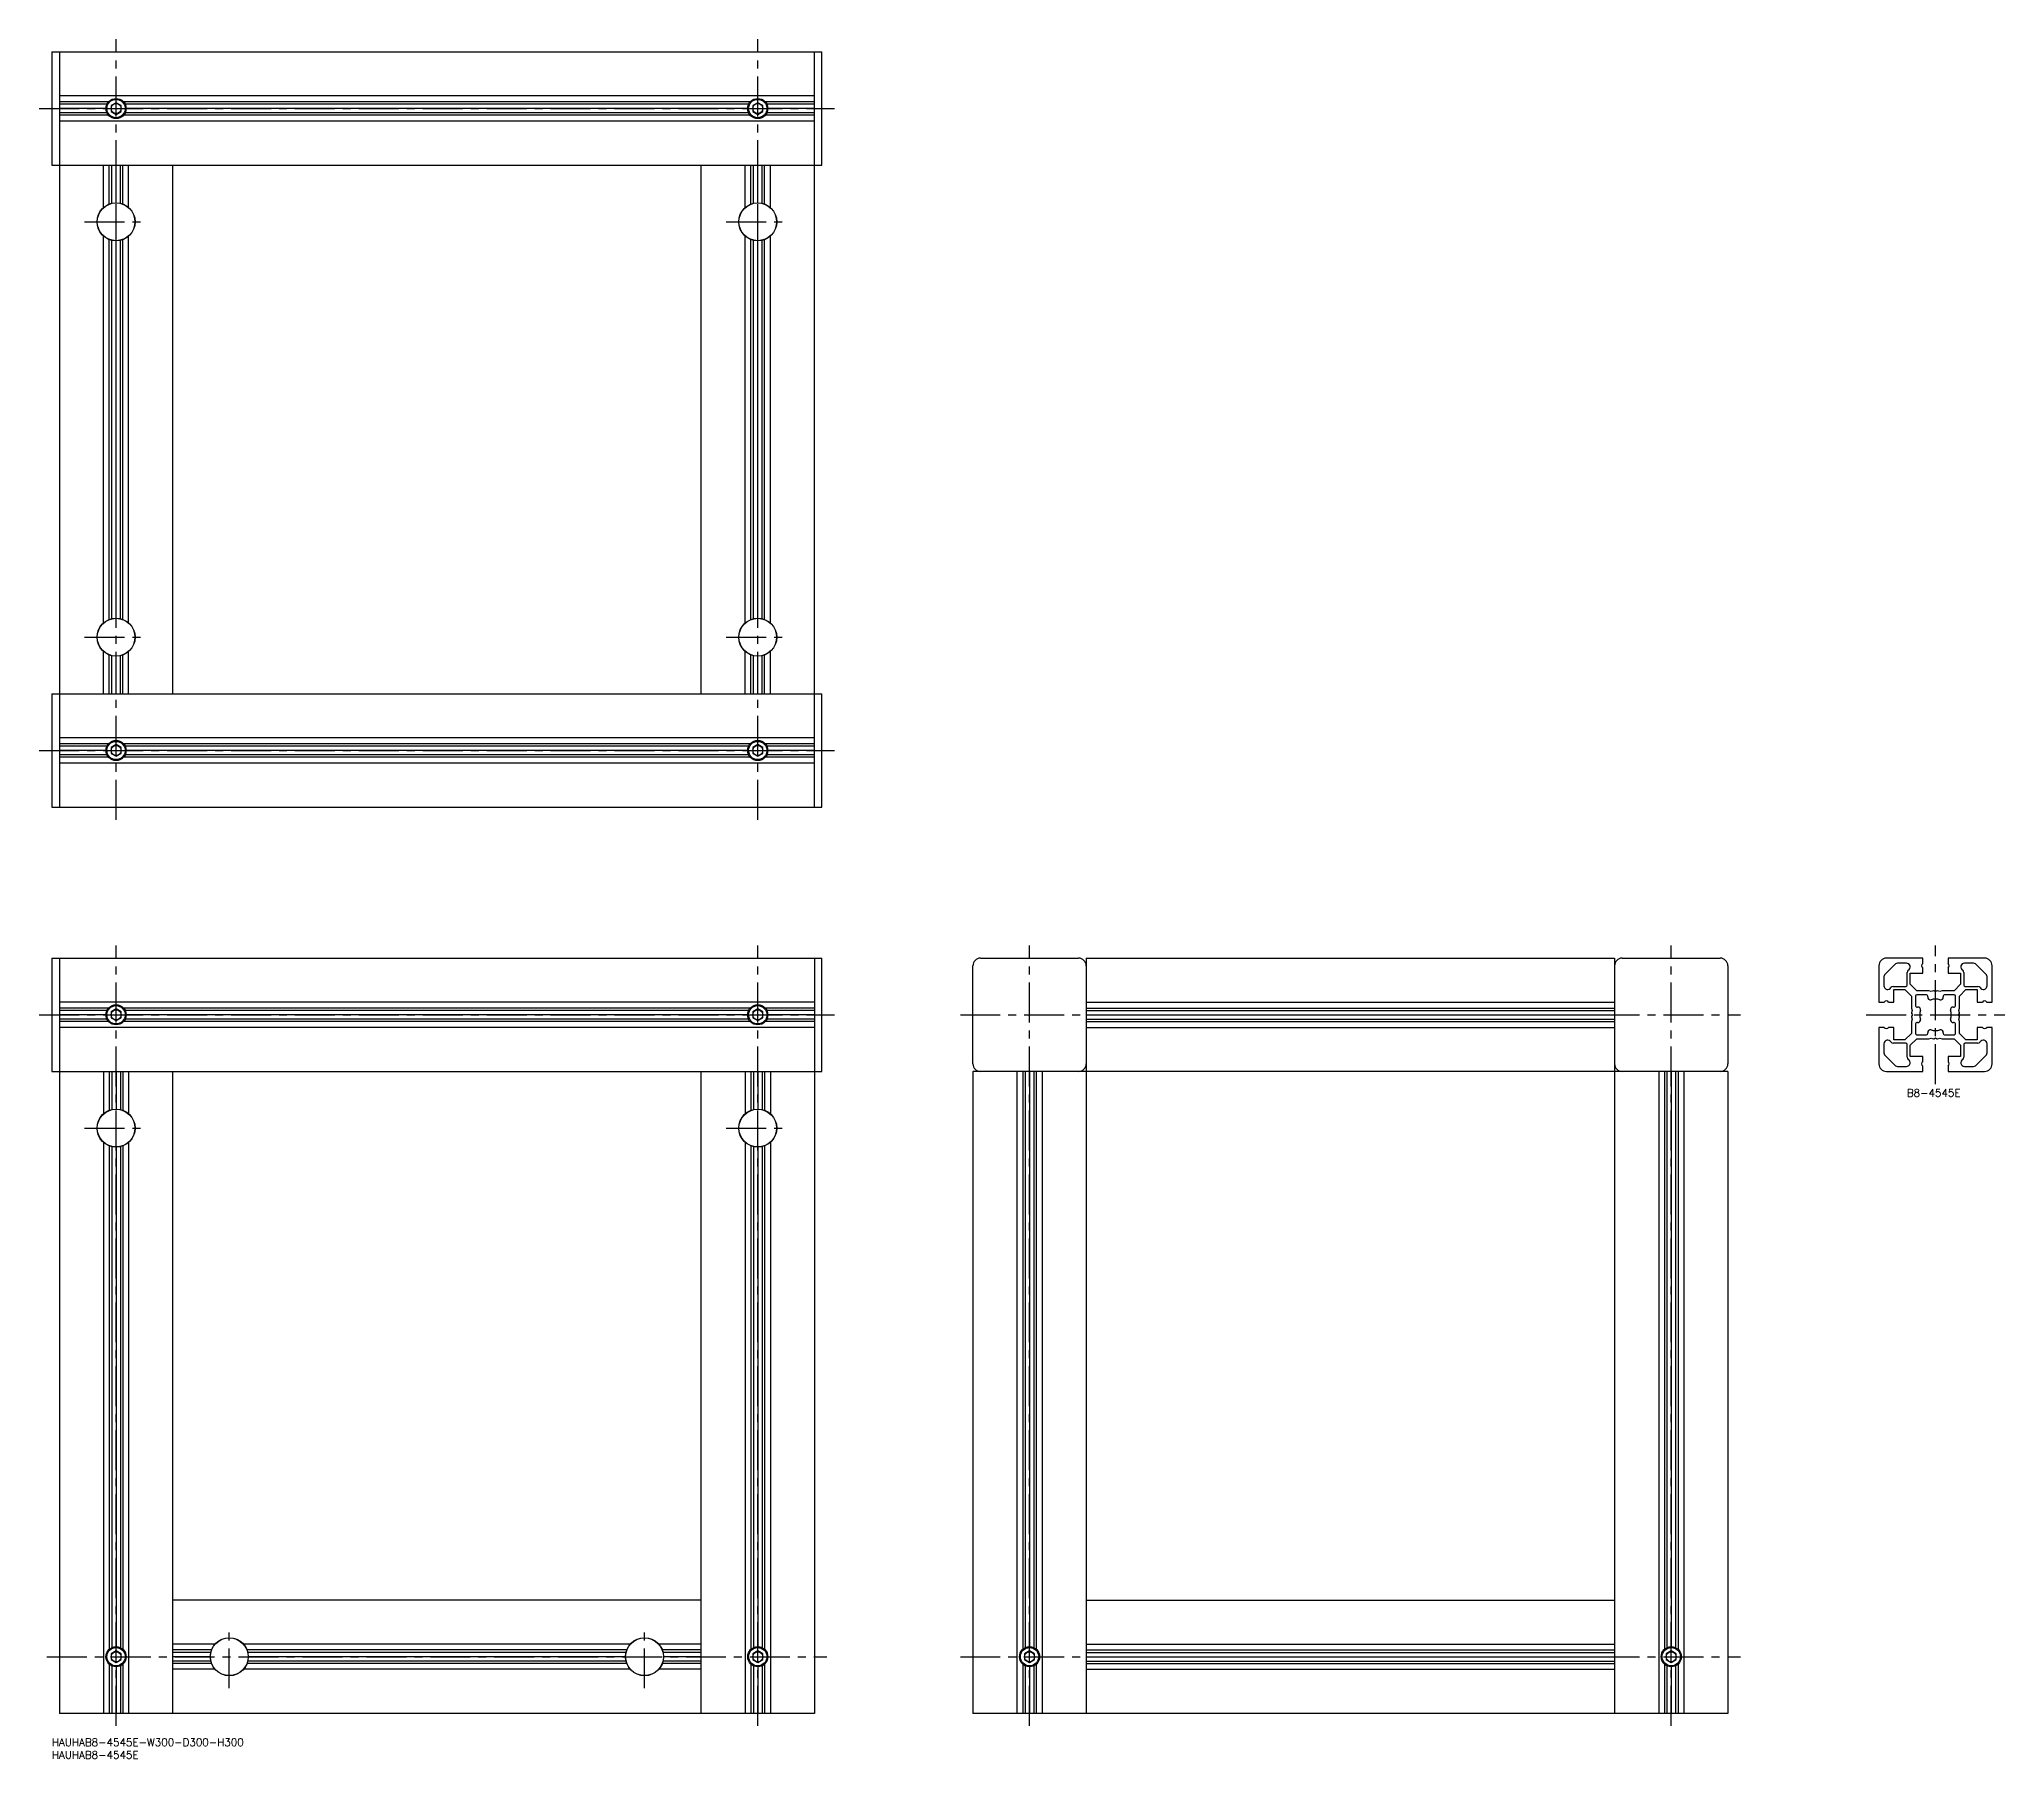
# Model space of a CAD drawing. Extents: x -5 to 776, y -8 to 675.
import ezdxf

# ---------------------------------------------------------------- set-up
doc = ezdxf.new("R2010")
doc.units = 0
doc.header["$LTSCALE"] = 0.5
doc.linetypes.add('CENTER', pattern=[50.8, 31.75, -6.35, 6.35, -6.35])
for name, color, linetype in [('MSM_CENTER', 1, 'CENTER'), ('MSM_CONTINUOUS', 7, 'CONTINUOUS'), ('MSM_NARROW', 5, 'CONTINUOUS'), ('MSM_PART_NUMBER', 7, 'CONTINUOUS')]:
    doc.layers.add(name, color=color, linetype=linetype)
doc.styles.get("Standard").update_dxf_attribs({"font": 'txt.shx', "height": 3, "bigfont": 'bigfont.shx'})

# ---------------------------------------------------------------- blocks, each defined once
blk = doc.blocks.new('*U8')
at = {"layer": 'MSM_PART_NUMBER'}
blk.add_text('HAUHAB8-4545E-W300-D300-H300', height=3, dxfattribs=at).set_placement((0, -3))
blk = doc.blocks.new('*U9')
at = {"layer": 'MSM_PART_NUMBER'}
blk.add_text('HAUHAB8-4545E', height=3, dxfattribs=at).set_placement((0, -8))
blk = doc.blocks.new('*U10')
at = {"layer": 'MSM_PART_NUMBER'}
blk.add_text('B8-4545E', height=3, dxfattribs=at).set_placement((737.12, 254.97))

msp = doc.modelspace()

# ---------------------------------------------------------------- linework, layer by layer
at = {"layer": 'MSM_CENTER'}
for p, q in [((25.5, 365), (25.5, 675)), ((280.5, 365), (280.5, 675)), ((-5, 647.5), (311, 647.5)), ((12.95, 602.5), (38.05, 602.5)), ((267.95, 602.5), (293.05, 602.5)), ((12.95, 437.5), (38.05, 437.5)), ((267.95, 437.5), (293.05, 437.5)), ((-5, 392.5), (311, 392.5)), ((25.5, 5), (25.5, 315)), ((280.5, 5), (280.5, 315)), ((388.5, 5), (388.5, 315)), ((643.5, 5), (643.5, 315)), ((748.5, 260), (748.5, 315)), ((-5, 287.5), (311, 287.5)), ((361, 287.5), (671, 287.5)), ((721, 287.5), (776, 287.5)), ((12.95, 242.5), (38.05, 242.5)), ((267.95, 242.5), (293.05, 242.5)), ((70.5, 19.95), (70.5, 45.05)), ((235.5, 19.95), (235.5, 45.05)), ((-2, 32.5), (308, 32.5)), ((361, 32.5), (671, 32.5))]:
    msp.add_line(p, q, dxfattribs=at)
at = {"layer": 'MSM_CONTINUOUS'}
for p, q in [((0, 670), (306, 670)), ((0, 670), (0, 625)), ((3, 670), (3, 370)), ((303, 370), (303, 670)), ((306, 625), (306, 670)), ((303, 652.5), (3, 652.5)), ((22.54, 650.19), (3, 650.19)), ((21.88, 649.2), (3, 649.2)), ((25.5, 649.81), (23.5, 648.65)), ((23.5, 648.65), (23.5, 646.35)), ((27.5, 648.65), (25.5, 649.81)), ((27.5, 646.35), (27.5, 648.65)), ((277.54, 650.19), (28.46, 650.19)), ((276.88, 649.2), (29.12, 649.2)), ((280.5, 649.81), (278.5, 648.65)), ((278.5, 648.65), (278.5, 646.35)), ((282.5, 648.65), (280.5, 649.81)), ((282.5, 646.35), (282.5, 648.65)), ((303, 650.19), (283.46, 650.19)), ((303, 649.2), (284.12, 649.2)), ((21.5, 647.5), (3, 647.5)), ((21.88, 645.8), (3, 645.8)), ((22.54, 644.81), (3, 644.81)), ((303, 642.5), (3, 642.5)), ((23.5, 646.35), (25.5, 645.19)), ((25.5, 645.19), (27.5, 646.35)), ((277.54, 644.81), (28.46, 644.81)), ((276.88, 645.8), (29.12, 645.8)), ((276.5, 647.5), (29.5, 647.5)), ((278.5, 646.35), (280.5, 645.19)), ((280.5, 645.19), (282.5, 646.35)), ((303, 644.81), (283.46, 644.81)), ((303, 645.8), (284.12, 645.8)), ((303, 647.5), (284.5, 647.5)), ((0, 625), (306, 625)), ((20.5, 608.16), (20.5, 625)), ((22.81, 609.55), (22.81, 625)), ((23.8, 609.86), (23.8, 625)), ((25.5, 610.05), (25.5, 625)), ((27.2, 609.86), (27.2, 625)), ((28.19, 609.55), (28.19, 625)), ((30.5, 608.16), (30.5, 625)), ((48, 415), (48, 625)), ((258, 415), (258, 625)), ((275.5, 608.16), (275.5, 625)), ((277.81, 609.55), (277.81, 625)), ((278.8, 609.86), (278.8, 625)), ((280.5, 610.05), (280.5, 625)), ((282.2, 609.86), (282.2, 625)), ((283.19, 609.55), (283.19, 625)), ((285.5, 608.16), (285.5, 625)), ((22.5, 609.43), (22.5, 609.37)), ((28.5, 609.37), (28.5, 609.43)), ((277.5, 609.43), (277.5, 609.37)), ((283.5, 609.37), (283.5, 609.43)), ((20.5, 443.16), (20.5, 596.84)), ((22.81, 444.55), (22.81, 595.45)), ((23.8, 444.86), (23.8, 595.14)), ((25.5, 445.05), (25.5, 594.95)), ((27.2, 444.86), (27.2, 595.14)), ((28.19, 444.55), (28.19, 595.45)), ((30.5, 443.16), (30.5, 596.84)), ((275.5, 443.16), (275.5, 596.84)), ((277.81, 444.55), (277.81, 595.45)), ((278.8, 444.86), (278.8, 595.14)), ((280.5, 445.05), (280.5, 594.95)), ((282.2, 444.86), (282.2, 595.14)), ((283.19, 444.55), (283.19, 595.45)), ((285.5, 443.16), (285.5, 596.84)), ((20.5, 415), (20.5, 431.84)), ((22.5, 430.57), (22.5, 430.63)), ((22.81, 415), (22.81, 430.45)), ((23.8, 415), (23.8, 430.14)), ((25.5, 415), (25.5, 429.95)), ((27.2, 415), (27.2, 430.14)), ((28.19, 415), (28.19, 430.45)), ((28.5, 430.63), (28.5, 430.57)), ((30.5, 415), (30.5, 431.84)), ((275.5, 415), (275.5, 431.84)), ((277.5, 430.57), (277.5, 430.63)), ((277.81, 415), (277.81, 430.45)), ((278.8, 415), (278.8, 430.14)), ((280.5, 415), (280.5, 429.95)), ((282.2, 415), (282.2, 430.14)), ((283.19, 415), (283.19, 430.45)), ((283.5, 430.63), (283.5, 430.57)), ((285.5, 415), (285.5, 431.84)), ((0, 415), (306, 415)), ((0, 415), (0, 370)), ((306, 370), (306, 415)), ((303, 397.5), (3, 397.5)), ((22.54, 395.19), (3, 395.19)), ((21.88, 394.2), (3, 394.2)), ((21.5, 392.5), (3, 392.5)), ((21.88, 390.8), (3, 390.8)), ((25.5, 394.81), (23.5, 393.65)), ((23.5, 393.65), (23.5, 391.35)), ((23.5, 391.35), (25.5, 390.19)), ((27.5, 393.65), (25.5, 394.81)), ((25.5, 390.19), (27.5, 391.35)), ((27.5, 391.35), (27.5, 393.65)), ((277.54, 395.19), (28.46, 395.19)), ((276.88, 394.2), (29.12, 394.2)), ((276.88, 390.8), (29.12, 390.8)), ((276.5, 392.5), (29.5, 392.5)), ((280.5, 394.81), (278.5, 393.65)), ((278.5, 393.65), (278.5, 391.35)), ((278.5, 391.35), (280.5, 390.19)), ((282.5, 393.65), (280.5, 394.81)), ((280.5, 390.19), (282.5, 391.35)), ((282.5, 391.35), (282.5, 393.65)), ((303, 395.19), (283.46, 395.19)), ((303, 394.2), (284.12, 394.2)), ((303, 390.8), (284.12, 390.8)), ((303, 392.5), (284.5, 392.5)), ((22.54, 389.81), (3, 389.81)), ((303, 387.5), (3, 387.5)), ((277.54, 389.81), (28.46, 389.81)), ((303, 389.81), (283.46, 389.81)), ((0, 370), (306, 370)), ((0, 310), (306, 310)), ((0, 310), (0, 265)), ((3, 310), (3, 10)), ((303, 310), (303, 10)), ((306, 265), (306, 310)), ((366, 268), (366, 307)), ((369, 310), (408, 310)), ((411, 310), (411, 10)), ((411, 310), (621, 310)), ((621, 310), (621, 10)), ((624, 310), (663, 310)), ((666, 307), (666, 268)), ((726, 307), (726, 292.5)), ((732.64, 307.71), (728.29, 303.36)), ((743.5, 310), (729, 310)), ((736.95, 308), (733.35, 308)), ((743.5, 307.87), (743.5, 310)), ((743.5, 304), (743.5, 306.13)), ((768, 310), (753.5, 310)), ((753.5, 310), (753.5, 307.87)), ((753.5, 306.13), (753.5, 304)), ((763.65, 308), (760.05, 308)), ((768.71, 303.36), (764.36, 307.71)), ((771, 292.5), (771, 307)), ((728, 302.65), (728, 299.05)), ((731.67, 298.8), (736.7, 298.8)), ((732, 292.5), (732, 297.5)), ((732, 297.5), (736.38, 297.5)), ((736.38, 297.5), (739, 294.88)), ((737.2, 299.3), (737.2, 304.33)), ((738.5, 299.62), (738.5, 304)), ((738.5, 304), (743.5, 304)), ((741.12, 297), (738.5, 299.62)), ((745.81, 297), (741.12, 297)), ((746.8, 296.79), (745.81, 297)), ((747.74, 296.99), (746.8, 296.79)), ((748.5, 296.7), (748.1, 296.93)), ((748.9, 296.93), (748.5, 296.7)), ((750.2, 296.79), (749.26, 296.99)), ((751.19, 297), (750.2, 296.79)), ((755.88, 297), (751.19, 297)), ((753.5, 304), (758.5, 304)), ((758.5, 299.62), (755.88, 297)), ((758, 294.88), (760.62, 297.5)), ((758.5, 304), (758.5, 299.62)), ((759.8, 304.33), (759.8, 299.3)), ((760.3, 298.8), (765.33, 298.8)), ((760.62, 297.5), (765, 297.5)), ((765, 297.5), (765, 292.5)), ((769, 299.05), (769, 302.65)), ((303, 292.5), (3, 292.5)), ((22.54, 290.19), (3, 290.19)), ((21.88, 289.2), (3, 289.2)), ((25.5, 289.81), (23.5, 288.65)), ((27.5, 288.65), (25.5, 289.81)), ((277.54, 290.19), (28.46, 290.19)), ((276.88, 289.2), (29.12, 289.2)), ((280.5, 289.81), (278.5, 288.65)), ((282.5, 288.65), (280.5, 289.81)), ((303, 290.19), (283.46, 290.19)), ((303, 289.2), (284.12, 289.2)), ((411, 292.5), (621, 292.5)), ((411, 290.19), (621, 290.19)), ((411, 289.2), (621, 289.2)), ((726, 292.5), (728.13, 292.5)), ((729.87, 292.5), (732, 292.5)), ((739, 294.88), (739, 290.19)), ((739, 290.19), (739.21, 289.2)), ((739.21, 289.2), (739.01, 288.26)), ((740.6, 294.9), (740.6, 291.1)), ((744.9, 295.4), (741.1, 295.4)), ((755.9, 295.4), (752.1, 295.4)), ((756.4, 291.1), (756.4, 294.9)), ((757.79, 289.2), (758, 290.19)), ((757.99, 288.26), (757.79, 289.2)), ((758, 290.19), (758, 294.88)), ((765, 292.5), (767.13, 292.5)), ((768.87, 292.5), (771, 292.5)), ((21.5, 287.5), (3, 287.5)), ((21.88, 285.8), (3, 285.8)), ((22.54, 284.81), (3, 284.81)), ((303, 282.5), (3, 282.5)), ((23.5, 288.65), (23.5, 286.35)), ((23.5, 286.35), (25.5, 285.19)), ((25.5, 285.19), (27.5, 286.35)), ((27.5, 286.35), (27.5, 288.65)), ((277.54, 284.81), (28.46, 284.81)), ((276.88, 285.8), (29.12, 285.8)), ((276.5, 287.5), (29.5, 287.5)), ((278.5, 288.65), (278.5, 286.35)), ((278.5, 286.35), (280.5, 285.19)), ((280.5, 285.19), (282.5, 286.35)), ((282.5, 286.35), (282.5, 288.65)), ((303, 284.81), (283.46, 284.81)), ((303, 285.8), (284.12, 285.8)), ((303, 287.5), (284.5, 287.5)), ((411, 287.5), (621, 287.5)), ((411, 285.8), (621, 285.8)), ((411, 284.81), (621, 284.81)), ((411, 282.5), (621, 282.5)), ((728.13, 282.5), (726, 282.5)), ((726, 282.5), (726, 268)), ((732, 282.5), (729.87, 282.5)), ((732, 277.5), (732, 282.5)), ((739.21, 285.8), (739, 284.81)), ((739, 284.81), (739, 280.12)), ((739.01, 286.74), (739.21, 285.8)), ((739.07, 287.9), (739.3, 287.5)), ((739.3, 287.5), (739.07, 287.1)), ((740.6, 283.9), (740.6, 280.1)), ((756.4, 280.1), (756.4, 283.9)), ((757.7, 287.5), (757.93, 287.9)), ((757.93, 287.1), (757.7, 287.5)), ((757.79, 285.8), (757.99, 286.74)), ((758, 284.81), (757.79, 285.8)), ((758, 280.12), (758, 284.81)), ((767.13, 282.5), (765, 282.5)), ((765, 282.5), (765, 277.5)), ((771, 282.5), (768.87, 282.5)), ((771, 268), (771, 282.5)), ((728, 275.95), (728, 272.35)), ((736.7, 276.2), (731.67, 276.2)), ((736.38, 277.5), (732, 277.5)), ((739, 280.12), (736.38, 277.5)), ((737.2, 270.67), (737.2, 275.7)), ((738.5, 275.38), (741.12, 278)), ((738.5, 271), (738.5, 275.38)), ((741.1, 279.6), (744.9, 279.6)), ((741.12, 278), (745.81, 278)), ((745.81, 278), (746.8, 278.21)), ((746.8, 278.21), (747.74, 278.01)), ((748.1, 278.07), (748.5, 278.3)), ((748.5, 278.3), (748.9, 278.07)), ((749.26, 278.01), (750.2, 278.21)), ((750.2, 278.21), (751.19, 278)), ((751.19, 278), (755.88, 278)), ((752.1, 279.6), (755.9, 279.6)), ((755.88, 278), (758.5, 275.38)), ((760.62, 277.5), (758, 280.12)), ((758.5, 275.38), (758.5, 271)), ((759.8, 275.7), (759.8, 270.67)), ((765.33, 276.2), (760.3, 276.2)), ((765, 277.5), (760.62, 277.5)), ((769, 272.35), (769, 275.95)), ((728.29, 271.64), (732.64, 267.29)), ((733.35, 267), (736.95, 267)), ((743.5, 271), (738.5, 271)), ((743.5, 268.87), (743.5, 271)), ((743.5, 265), (743.5, 267.13)), ((758.5, 271), (753.5, 271)), ((753.5, 271), (753.5, 268.87)), ((753.5, 267.13), (753.5, 265)), ((760.05, 267), (763.65, 267)), ((764.36, 267.29), (768.71, 271.64)), ((0, 265), (306, 265)), ((20.5, 265), (20.5, 248.16)), ((22.81, 265), (22.81, 249.55)), ((23.8, 265), (23.8, 249.86)), ((25.5, 265), (25.5, 250.05)), ((27.2, 265), (27.2, 249.86)), ((28.19, 265), (28.19, 249.55)), ((30.5, 265), (30.5, 248.16)), ((48, 10), (48, 265)), ((258, 10), (258, 265)), ((275.5, 265), (275.5, 248.16)), ((277.81, 265), (277.81, 249.55)), ((278.8, 265), (278.8, 249.86)), ((280.5, 265), (280.5, 250.05)), ((282.2, 265), (282.2, 249.86)), ((283.19, 265), (283.19, 249.55)), ((285.5, 265), (285.5, 248.16)), ((666, 265), (366, 265)), ((366, 265), (366, 10)), ((383.5, 265), (383.5, 10)), ((385.81, 265), (385.81, 35.46)), ((386.8, 265), (386.8, 36.12)), ((388.5, 265), (388.5, 36.5)), ((390.2, 265), (390.2, 36.12)), ((391.19, 265), (391.19, 35.46)), ((393.5, 265), (393.5, 10)), ((638.5, 265), (638.5, 10)), ((640.81, 265), (640.81, 35.46)), ((641.8, 265), (641.8, 36.12)), ((643.5, 265), (643.5, 36.5)), ((645.2, 265), (645.2, 36.12)), ((646.19, 265), (646.19, 35.46)), ((648.5, 265), (648.5, 10)), ((666, 265), (666, 10)), ((729, 265), (743.5, 265)), ((753.5, 265), (768, 265)), ((22.5, 249.43), (22.5, 249.37)), ((28.5, 249.37), (28.5, 249.43)), ((277.5, 249.43), (277.5, 249.37)), ((283.5, 249.37), (283.5, 249.43)), ((20.5, 236.84), (20.5, 10)), ((22.81, 235.45), (22.81, 35.46)), ((23.8, 235.14), (23.8, 36.12)), ((25.5, 234.95), (25.5, 36.5)), ((27.2, 235.14), (27.2, 36.12)), ((28.19, 235.45), (28.19, 35.46)), ((30.5, 236.84), (30.5, 10)), ((275.5, 236.84), (275.5, 10)), ((277.81, 235.45), (277.81, 35.46)), ((278.8, 235.14), (278.8, 36.12)), ((280.5, 234.95), (280.5, 36.5)), ((282.2, 235.14), (282.2, 36.12)), ((283.19, 235.45), (283.19, 35.46)), ((285.5, 236.84), (285.5, 10)), ((258, 55), (48, 55)), ((411, 55), (621, 55)), ((25.5, 34.81), (23.5, 33.65)), ((23.5, 33.65), (23.5, 31.35)), ((23.5, 31.35), (25.5, 30.19)), ((27.5, 33.65), (25.5, 34.81)), ((25.5, 30.19), (27.5, 31.35)), ((27.5, 31.35), (27.5, 33.65)), ((64.84, 37.5), (48, 37.5)), ((63.45, 35.19), (48, 35.19)), ((63.14, 34.2), (48, 34.2)), ((62.95, 32.5), (48, 32.5)), ((63.63, 35.5), (63.57, 35.5)), ((229.84, 37.5), (76.16, 37.5)), ((228.45, 35.19), (77.55, 35.19)), ((228.14, 34.2), (77.86, 34.2)), ((227.95, 32.5), (78.05, 32.5)), ((258, 37.5), (241.16, 37.5)), ((242.37, 35.5), (242.43, 35.5)), ((258, 35.19), (242.55, 35.19)), ((258, 34.2), (242.86, 34.2)), ((258, 32.5), (243.05, 32.5)), ((280.5, 34.81), (278.5, 33.65)), ((278.5, 33.65), (278.5, 31.35)), ((278.5, 31.35), (280.5, 30.19)), ((282.5, 33.65), (280.5, 34.81)), ((280.5, 30.19), (282.5, 31.35)), ((282.5, 31.35), (282.5, 33.65)), ((388.5, 34.81), (386.5, 33.65)), ((386.5, 33.65), (386.5, 31.35)), ((386.5, 31.35), (388.5, 30.19)), ((390.5, 33.65), (388.5, 34.81)), ((388.5, 30.19), (390.5, 31.35)), ((390.5, 31.35), (390.5, 33.65)), ((411, 37.5), (621, 37.5)), ((411, 35.19), (621, 35.19)), ((411, 34.2), (621, 34.2)), ((411, 32.5), (621, 32.5)), ((643.5, 34.81), (641.5, 33.65)), ((641.5, 33.65), (641.5, 31.35)), ((641.5, 31.35), (643.5, 30.19)), ((645.5, 33.65), (643.5, 34.81)), ((643.5, 30.19), (645.5, 31.35)), ((645.5, 31.35), (645.5, 33.65)), ((22.81, 29.54), (22.81, 10)), ((23.8, 28.88), (23.8, 10)), ((25.5, 28.5), (25.5, 10)), ((27.2, 28.88), (27.2, 10)), ((28.19, 29.54), (28.19, 10)), ((63.14, 30.8), (48, 30.8)), ((63.45, 29.81), (48, 29.81)), ((64.84, 27.5), (48, 27.5)), ((63.57, 29.5), (63.63, 29.5)), ((229.84, 27.5), (76.16, 27.5)), ((228.45, 29.81), (77.55, 29.81)), ((228.14, 30.8), (77.86, 30.8)), ((258, 27.5), (241.16, 27.5)), ((242.43, 29.5), (242.37, 29.5)), ((258, 29.81), (242.55, 29.81)), ((258, 30.8), (242.86, 30.8)), ((277.81, 29.54), (277.81, 10)), ((278.8, 28.88), (278.8, 10)), ((280.5, 28.5), (280.5, 10)), ((282.2, 28.88), (282.2, 10)), ((283.19, 29.54), (283.19, 10)), ((385.81, 29.54), (385.81, 10)), ((386.8, 28.88), (386.8, 10)), ((388.5, 28.5), (388.5, 10)), ((390.2, 28.88), (390.2, 10)), ((391.19, 29.54), (391.19, 10)), ((411, 30.8), (621, 30.8)), ((411, 29.81), (621, 29.81)), ((411, 27.5), (621, 27.5)), ((640.81, 29.54), (640.81, 10)), ((641.8, 28.88), (641.8, 10)), ((643.5, 28.5), (643.5, 10)), ((645.2, 28.88), (645.2, 10)), ((646.19, 29.54), (646.19, 10)), ((303, 10), (3, 10)), ((666, 10), (366, 10))]:
    msp.add_line(p, q, dxfattribs=at)
for centre, radius in [((25.5, 647.5), 4), ((25.5, 647.5), 3.63), ((25.5, 647.5), 2), ((280.5, 647.5), 4), ((280.5, 647.5), 3.63), ((280.5, 647.5), 2), ((25.5, 602.5), 7.55), ((25.5, 602.5), 7.5), ((280.5, 602.5), 7.55), ((280.5, 602.5), 7.5), ((25.5, 437.5), 7.55), ((25.5, 437.5), 7.5), ((280.5, 437.5), 7.55), ((280.5, 437.5), 7.5), ((25.5, 392.5), 4), ((25.5, 392.5), 3.63), ((25.5, 392.5), 2), ((280.5, 392.5), 4), ((280.5, 392.5), 3.63), ((280.5, 392.5), 2), ((25.5, 287.5), 4), ((25.5, 287.5), 3.63), ((25.5, 287.5), 2), ((280.5, 287.5), 4), ((280.5, 287.5), 3.63), ((280.5, 287.5), 2), ((25.5, 242.5), 7.55), ((25.5, 242.5), 7.5), ((280.5, 242.5), 7.55), ((280.5, 242.5), 7.5), ((70.5, 32.5), 7.55), ((70.5, 32.5), 7.5), ((235.5, 32.5), 7.55), ((235.5, 32.5), 7.5), ((25.5, 32.5), 4), ((25.5, 32.5), 3.63), ((25.5, 32.5), 2), ((280.5, 32.5), 4), ((280.5, 32.5), 3.63), ((280.5, 32.5), 2), ((388.5, 32.5), 4), ((388.5, 32.5), 3.63), ((388.5, 32.5), 2), ((643.5, 32.5), 4), ((643.5, 32.5), 3.63), ((643.5, 32.5), 2)]:
    msp.add_circle(centre, radius, dxfattribs=at)
for centre, radius, start, end in [((369, 307), 3, 90, 180), ((408, 307), 3, 0, 90), ((624, 307), 3, 90, 180), ((663, 307), 3, 0, 90), ((729, 307), 3, 90, 180), ((733.35, 307), 1, 90, 135), ((736.95, 306.5), 1.5, 300, 90), ((738.2, 304.33), 1, 120.00001, 180), ((744, 307), 1, 120, 240), ((753, 307), 1, 300, 60), ((760.05, 306.5), 1.5, 90, 240), ((758.8, 304.33), 1, 0, 60), ((763.65, 307), 1, 45, 90), ((768, 307), 3, 0, 90), ((729, 302.65), 1, 135, 180), ((729.5, 299.05), 1.5, 180, 330), ((731.67, 297.8), 1, 90, 150), ((736.7, 299.3), 0.5, 270, 0), ((747.85, 296.5), 0.5, 60, 102), ((749.15, 296.5), 0.5, 78, 120), ((760.3, 299.3), 0.5, 180, 270), ((765.33, 297.8), 1, 30, 90), ((767.5, 299.05), 1.5, 210, 0), ((768, 302.65), 1, 0, 45), ((729, 292), 1, 30, 150), ((741.1, 294.9), 0.5, 90, 180), ((741.2, 291.1), 0.6, 180, 282.34374), ((741.54, 289.54), 1, 343.68226, 102.34374), ((748.5, 287.5), 6.25, 163.68226, 196.31774), ((744.9, 294.8), 0.6, 347.65626, 90), ((746.46, 294.46), 1, 167.65626, 286.31774), ((748.5, 287.5), 6.25, 73.68226, 106.31774), ((750.54, 294.46), 1, 253.68226, 12.34374), ((752.1, 294.8), 0.6, 90, 192.34374), ((755.46, 289.54), 1, 77.65626, 196.31774), ((748.5, 287.5), 6.25, 343.68226, 16.31774), ((755.8, 291.1), 0.6, 257.65626, 0), ((755.9, 294.9), 0.5, 0, 90), ((768, 292), 1, 30, 150), ((729, 283), 1, 210, 330), ((739.5, 288.15), 0.5, 168, 210), ((739.5, 286.85), 0.5, 150, 192), ((741.2, 283.9), 0.6, 77.65626, 180), ((741.54, 285.46), 1, 257.65626, 16.31774), ((746.46, 280.54), 1, 73.68226, 192.34374), ((748.5, 287.5), 6.25, 253.68226, 286.31774), ((750.54, 280.54), 1, 347.65626, 106.31774), ((755.46, 285.46), 1, 163.68226, 282.34374), ((755.8, 283.9), 0.6, 0, 102.34374), ((757.5, 288.15), 0.5, 330, 12), ((757.5, 286.85), 0.5, 348, 30), ((768, 283), 1, 210, 330), ((729.5, 275.95), 1.5, 30, 180), ((731.67, 277.2), 1, 210.00001, 270), ((736.7, 275.7), 0.5, 0, 90), ((741.1, 280.1), 0.5, 180, 270), ((744.9, 280.2), 0.6, 270, 12.34374), ((747.85, 278.5), 0.5, 258, 300), ((749.15, 278.5), 0.5, 240, 282), ((752.1, 280.2), 0.6, 167.65626, 270), ((755.9, 280.1), 0.5, 270, 0), ((760.3, 275.7), 0.5, 90, 180), ((765.33, 277.2), 1, 270, 329.99999), ((767.5, 275.95), 1.5, 0, 150), ((369, 268), 3, 180, 270), ((408, 268), 3, 270, 0), ((624, 268), 3, 180, 270), ((663, 268), 3, 270, 0), ((729, 268), 3, 180, 270), ((729, 272.35), 1, 180, 225), ((733.35, 268), 1, 225, 270), ((736.95, 268.5), 1.5, 270, 60), ((738.2, 270.67), 1, 180, 239.99999), ((744, 268), 1, 120, 240), ((753, 268), 1, 300, 60), ((760.05, 268.5), 1.5, 120, 270), ((758.8, 270.67), 1, 300, 0), ((763.65, 268), 1, 270, 315), ((768, 268), 3, 270, 0), ((768, 272.35), 1, 315, 0)]:
    msp.add_arc(centre, radius, start, end, dxfattribs=at)
at = {"layer": 'MSM_NARROW'}
for p, q in [((23.04, 609.64), (23.04, 609.59)), ((27.96, 609.64), (27.96, 609.59)), ((278.04, 609.64), (278.04, 609.59)), ((282.96, 609.64), (282.96, 609.59)), ((23.04, 430.36), (23.04, 430.41)), ((27.96, 430.36), (27.96, 430.41)), ((278.04, 430.36), (278.04, 430.41)), ((282.96, 430.36), (282.96, 430.41)), ((23.04, 249.64), (23.04, 249.59)), ((27.96, 249.64), (27.96, 249.59)), ((278.04, 249.64), (278.04, 249.59)), ((282.96, 249.64), (282.96, 249.59)), ((63.36, 34.96), (63.41, 34.96)), ((242.64, 34.96), (242.59, 34.96)), ((63.36, 30.04), (63.41, 30.04)), ((242.64, 30.04), (242.59, 30.04))]:
    msp.add_line(p, q, dxfattribs=at)

# ---------------------------------------------------------------- block references
at = {"layer": 'MSM_CONTINUOUS'}
for name in ['*U10', '*U8', '*U9']:
    msp.add_blockref(name, (0, 0), dxfattribs=at)

doc.saveas('drawing.dxf')
